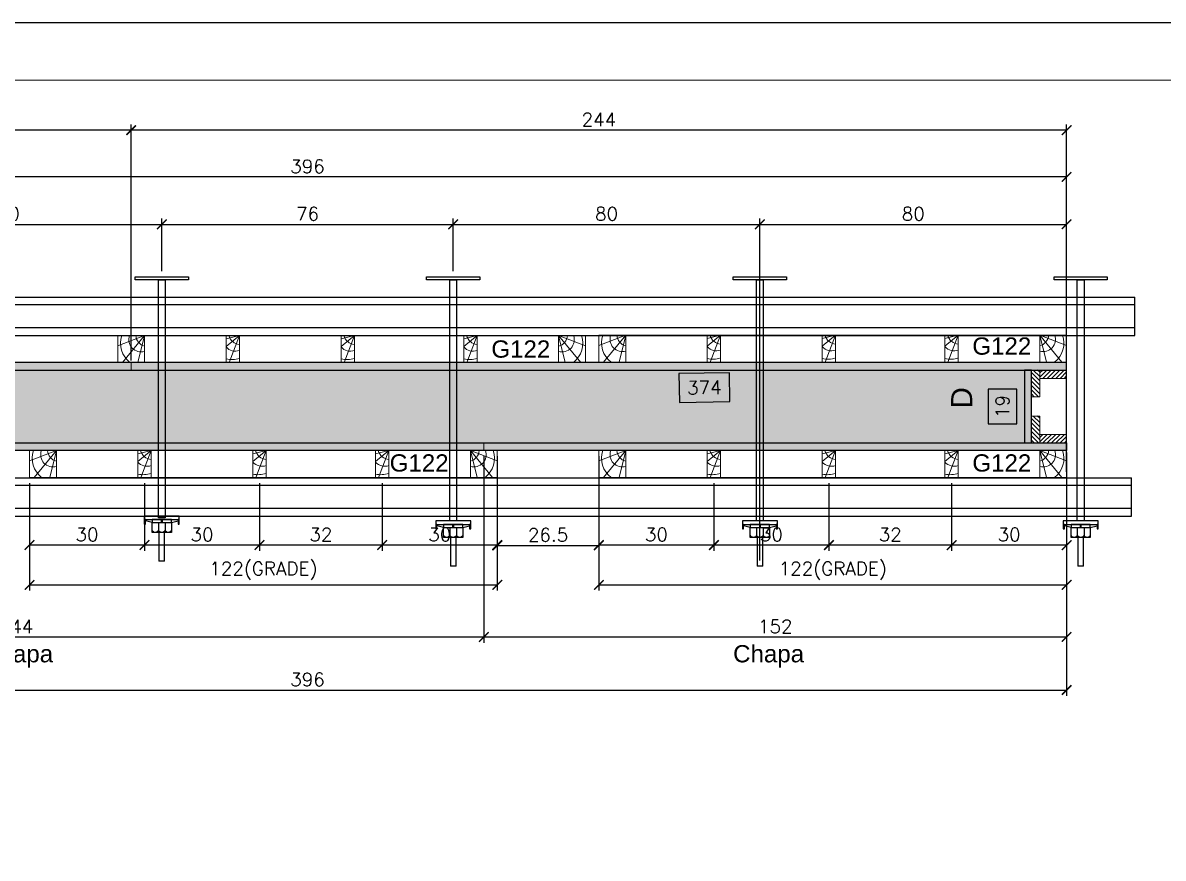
# Model space of a CAD drawing. Extents: x -23436 to 4767, y -3862 to 10024.
# Drawn here: x -20299 to -19704, y 4696 to 5132 of the extents above; entities that cross this region are included whole.
import ezdxf
from ezdxf.enums import TextEntityAlignment as Align

# ---------------------------------------------------------------- set-up
doc = ezdxf.new("R2010")
doc.units = 0
doc.header["$PDMODE"] = 2
doc.header["$PDSIZE"] = 10
doc.linetypes.add('CABLIN', pattern=[0.35, 0.25, -0.1])
doc.linetypes.add('HIDDEN', pattern=[9.525, 6.35, -3.175])
doc.layers.get('0').update_dxf_attribs({"lineweight": 13})
doc.layers.get('Defpoints').update_dxf_attribs({"lineweight": 13})
for name, color, linetype in [('Barra de Ancoragem', 20, 'Continuous'), ('CHAPA', 1, 'Continuous'), ('Concreto', 250, 'HIDDEN'), ('Cota', 4, 'Continuous'), ('Cota Seção (2x)', 4, 'Continuous'), ('Hachura', 252, 'CABLIN'), ('MB Logo', 254, 'Continuous'), ('Perfil Metálico', 224, 'Continuous'), ('TEXTO_GERAL', 7, 'Continuous')]:
    doc.layers.add(name, color=color, linetype=linetype)
for name, color, linetype, lineweight in [('cotas', 4, 'Continuous', 13), ('FOLHA MB', 7, 'Continuous', 13), ('Madeira', 100, 'Continuous', 13), ('sarrafo', 93, 'Continuous', 13)]:
    doc.layers.add(name, color=color, linetype=linetype, lineweight=lineweight)
doc.layers.add('Laje_Perimetro', color=7, linetype='Continuous', plot=False)
doc.styles.add('ARIAL', font='arial.ttf', dxfattribs={"oblique": 15, "height": 25})
doc.styles.add('ROMANS', font='romans.shx')
doc.styles.add('SANSSERIF', font='sas_____.pfb')
doc.dimstyles.new('COTA SECAO', dxfattribs={"dimtxt": 7, "dimasz": 5, "dimexe": 3, "dimexo": 3, "dimgap": 2, "dimtad": 3, "dimdec": 1, "dimlfac": 0.5, "dimzin": 12, "dimdsep": 46, "dimtxsty": 'ROMANS', "dimblk": 'ARCHTICK', "dimcen": 0, "dimclrd": 4, "dimclre": 4, "dimclrt": 1, "dimadec": 1, "dimazin": 3, "dimtfac": 1, "dimtdec": 1, "dimtmove": 0, "dimatfit": 3, "dimldrblk": 'OBLIQUE', "dimfxl": 0, "dimtolj": 1, "dimtzin": 12, "dimarcsym": 0})
doc.dimstyles.new('SECÇÃO 2', dxfattribs={"dimtxt": 7, "dimasz": 6, "dimexe": 0.18, "dimexo": 2, "dimgap": -4, "dimtad": 3, "dimdec": 1, "dimlfac": 0.5, "dimzin": 12, "dimdsep": 46, "dimtxsty": 'ROMANS', "dimblk": 'ARCHTICK', "dimcen": 0.09, "dimse1": 1, "dimse2": 1, "dimsd1": 1, "dimsd2": 1, "dimclrd": 180, "dimclre": 5, "dimclrt": 1, "dimadec": 0, "dimazin": 3, "dimtfac": 1, "dimtdec": 1, "dimtofl": 0, "dimtmove": 0, "dimatfit": 3, "dimldrblk": 'ARCHTICK', "dimfxl": 0, "dimtolj": 1, "dimtzin": 0, "dimarcsym": 0})

# ---------------------------------------------------------------- blocks, each defined once
blk = doc.blocks.new('A$C169d8357')
at = {"layer": 'FOLHA MB', "color": 1}
for points in [[(0, 1199.94), (0, 149.94), (1485.02, 149.94), (1485.02, 1199.94)], [(70, 1169.94), (70, 179.94), (1455.02, 179.94), (1455.02, 1169.94)]]:
    blk.add_lwpolyline(points, close=True, dxfattribs=at)
blk = doc.blocks.new('*D5281')
at = {"layer": 'Cota Seção (2x)', "color": 180, "lineweight": -2, "transparency": 16777216}
for p, q in [((-19930.59, 4949.73), (-19956.92, 4949.27)), ((-19930.33, 4934.73), (-19930.59, 4949.73)), ((-19956.92, 4949.27), (-19956.66, 4934.27)), ((-19956.66, 4934.27), (-19930.33, 4934.73))]:
    blk.add_line(p, q, dxfattribs=at)
at = {"layer": 'Defpoints', "color": 0, "transparency": 16777216}
for p in [(-20524.69, 4951.13), (-19776.67, 4951.13), (-20524.15, 4920.35)]:
    blk.add_point(p, dxfattribs=at)
at = {"layer": 'Cota Seção (2x)', "color": 1, "transparency": 16777216, "insert": (-19943.63, 4942), "char_height": 7, "attachment_point": 5, "rotation": 1.00154, "style": 'ROMANS'}
blk.add_mtext('\\A1;374', dxfattribs=at)
blk = doc.blocks.new('_ArchTick')
at = {"color": 0, "linetype": 'ByBlock', "const_width": 0.15}
blk.add_lwpolyline([(-0.5, -0.5), (0.5, 0.5)], dxfattribs=at)
blk = doc.blocks.new('*D5282')
at = {"layer": 'Cota', "color": 4, "lineweight": -2, "transparency": 16777216}
for p, q in [((-20546.69, 4958.13), (-20546.69, 5054.86)), ((-19754.67, 5051.86), (-20546.69, 5051.86)), ((-19754.67, 4958.13), (-19754.67, 5054.86))]:
    blk.add_line(p, q, dxfattribs=at)
at = {"layer": 'Defpoints', "color": 0, "transparency": 16777216}
for p in [(-20546.69, 5051.86), (-20546.69, 4955.13), (-19754.67, 4955.13)]:
    blk.add_point(p, dxfattribs=at)
at = {"layer": 'Cota', "color": 4, "lineweight": -2, "transparency": 16777216, "xscale": 5, "yscale": 5, "zscale": 5, "rotation": 180}
blk.add_blockref('_ArchTick', (-20546.69, 5051.86), dxfattribs=at)
at = {"layer": 'Cota', "color": 4, "lineweight": -2, "transparency": 16777216, "xscale": 5, "yscale": 5, "zscale": 5}
blk.add_blockref('_ArchTick', (-19754.67, 5051.86), dxfattribs=at)
at = {"layer": 'Cota', "color": 1, "transparency": 16777216, "insert": (-20150.68, 5057.36), "char_height": 7, "attachment_point": 5, "style": 'ROMANS'}
blk.add_mtext('\\A1;396', dxfattribs=at)
blk = doc.blocks.new('_OBLIQUE')
at = {"color": 0, "linetype": 'ByBlock', "lineweight": -2}
for p, q in [((0, 0), (-1, 0)), ((-0.5, -0.5), (0.5, 0.5))]:
    blk.add_line(p, q, dxfattribs=at)
blk = doc.blocks.new('ERTYERTYUYTURTYUTRYU')
at = {"layer": 'Barra de Ancoragem'}
for p, q in [((8963.33, 10873.8), (8963.33, 10855.54)), ((8964.88, 10869.68), (8964.1, 10873.21)), ((8985.14, 10863.2), (8985.14, 10866.14)), ((8964.88, 10859.66), (8964.1, 10856.13))]:
    blk.add_line(p, q, dxfattribs=at)
at = {"layer": 'Barra de Ancoragem', "flags": 128}
for points in [[(8961.54, 10855.54), (8961.54, 10873.8), (8963.33, 10873.8), (8963.33, 10855.54)], [(8963.33, 10873.8), (8965.7, 10873.8), (8965.7, 10873.21), (8963.33, 10873.21)], [(8963.33, 10869.68), (8964.88, 10869.68), (8964.88, 10859.66), (8963.33, 10859.66)], [(8963.33, 10856.13), (8965.7, 10856.13), (8965.7, 10855.54), (8963.33, 10855.54)]]:
    blk.add_lwpolyline(points, close=True, dxfattribs=at)
for points in [[(8964.88, 10859.66), (8970.14, 10859.66), (8970.14, 10869.68), (8964.88, 10869.68)], [(8964.88, 10864.37), (8963.33, 10864.37), (8963.33, 10864.96), (8964.88, 10864.96), (8964.88, 10864.37), (8964.88, 10864.96)], [(8985.14, 10863.2), (8970.14, 10863.2), (8970.14, 10866.14), (8985.14, 10866.14)]]:
    blk.add_lwpolyline(points, dxfattribs=at)
for points in [[(8964.88, 10866.44), (8968.96, 10866.44, 0.729796), (8968.96, 10869.68, 0.729796)], [(8964.88, 10862.9), (8968.96, 10862.9, 0.666667), (8968.96, 10866.44, 0.666667)]]:
    blk.add_lwpolyline(points, format="xyb", dxfattribs=at)
at = {"layer": 'Barra de Ancoragem'}
blk.add_arc((8968.44, 10861.28), 1.7, 287.75636, 72.24364, dxfattribs=at)
blk = doc.blocks.new('PONTALETE')
at = {"layer": 'Madeira'}
for q in [(2.71, 7), (7, 5.76), (7, 1.74)]:
    blk.add_line((0, 0), q, dxfattribs=at)
blk.add_lwpolyline([(0, 0), (7, 0), (7, 7), (0, 7)], close=True, dxfattribs=at)
for centre, radius, start, end in [((2.04, 0.06), 6.23, 37.2818, 109.0913), ((1.09, 0.9), 3.19, 343.603, 109.9847), ((-0.21, -0.78), 3.09, 14.6322, 86.0383)]:
    blk.add_arc(centre, radius, start, end, dxfattribs=at)
blk = doc.blocks.new('MEIO PONTALETE')
at = {"layer": 'Madeira'}
for q in [(2.71, 7), (3.5, 2.88), (3.5, 0.87)]:
    blk.add_line((0, 0), q, dxfattribs=at)
blk.add_lwpolyline([(0, 0), (3.5, 0), (3.5, 7), (0, 7)], close=True, dxfattribs=at)
for centre, radius, start, end in [((2.04, 0.06), 6.23, 76.4499, 109.0913), ((1.09, 0.9), 3.19, 40.9063, 109.9847), ((-0.21, -0.78), 3.09, 14.6322, 86.0383)]:
    blk.add_arc(centre, radius, start, end, dxfattribs=at)
blk = doc.blocks.new('*D5288')
at = {"layer": 'cotas', "color": 4, "lineweight": -2, "transparency": 16777216}
for p, q in [((-20235.69, 4892.13), (-20235.69, 4856.83)), ((-20175.69, 4892.13), (-20175.69, 4856.83)), ((-20175.69, 4859.83), (-20235.69, 4859.83))]:
    blk.add_line(p, q, dxfattribs=at)
at = {"layer": 'Defpoints', "color": 0, "transparency": 16777216}
for p in [(-20235.69, 4895.13), (-20175.69, 4895.13), (-20235.69, 4859.83)]:
    blk.add_point(p, dxfattribs=at)
at = {"layer": 'cotas', "color": 4, "lineweight": -2, "transparency": 16777216, "xscale": 5, "yscale": 5, "zscale": 5, "rotation": 180}
blk.add_blockref('_ArchTick', (-20235.69, 4859.83), dxfattribs=at)
at = {"layer": 'cotas', "color": 4, "lineweight": -2, "transparency": 16777216, "xscale": 5, "yscale": 5, "zscale": 5}
blk.add_blockref('_ArchTick', (-20175.69, 4859.83), dxfattribs=at)
at = {"layer": 'cotas', "color": 1, "transparency": 16777216, "insert": (-20205.69, 4865.33), "char_height": 7, "attachment_point": 5, "style": 'ROMANS'}
blk.add_mtext('\\A1;30', dxfattribs=at)
blk = doc.blocks.new('*D5289')
at = {"layer": 'cotas', "color": 4, "lineweight": -2, "transparency": 16777216}
for p, q in [((-20295.69, 4892.13), (-20295.69, 4856.83)), ((-20235.69, 4892.13), (-20235.69, 4856.83)), ((-20235.69, 4859.83), (-20295.69, 4859.83))]:
    blk.add_line(p, q, dxfattribs=at)
at = {"layer": 'Defpoints', "color": 0, "transparency": 16777216}
for p in [(-20295.69, 4895.13), (-20235.69, 4895.13), (-20295.69, 4859.83)]:
    blk.add_point(p, dxfattribs=at)
at = {"layer": 'cotas', "color": 4, "lineweight": -2, "transparency": 16777216, "xscale": 5, "yscale": 5, "zscale": 5, "rotation": 180}
blk.add_blockref('_ArchTick', (-20295.69, 4859.83), dxfattribs=at)
at = {"layer": 'cotas', "color": 4, "lineweight": -2, "transparency": 16777216, "xscale": 5, "yscale": 5, "zscale": 5}
blk.add_blockref('_ArchTick', (-20235.69, 4859.83), dxfattribs=at)
at = {"layer": 'cotas', "color": 1, "transparency": 16777216, "insert": (-20265.69, 4865.33), "char_height": 7, "attachment_point": 5, "style": 'ROMANS'}
blk.add_mtext('\\A1;30', dxfattribs=at)
blk = doc.blocks.new('*D5290')
at = {"layer": 'cotas', "color": 4, "lineweight": -2, "transparency": 16777216}
for p, q in [((-20111.69, 4892.13), (-20111.69, 4856.83)), ((-20051.69, 4892.13), (-20051.69, 4856.83)), ((-20051.69, 4859.83), (-20111.69, 4859.83))]:
    blk.add_line(p, q, dxfattribs=at)
at = {"layer": 'Defpoints', "color": 0, "transparency": 16777216}
for p in [(-20111.69, 4895.13), (-20051.69, 4895.13), (-20111.69, 4859.83)]:
    blk.add_point(p, dxfattribs=at)
at = {"layer": 'cotas', "color": 4, "lineweight": -2, "transparency": 16777216, "xscale": 5, "yscale": 5, "zscale": 5, "rotation": 180}
blk.add_blockref('_ArchTick', (-20111.69, 4859.83), dxfattribs=at)
at = {"layer": 'cotas', "color": 4, "lineweight": -2, "transparency": 16777216, "xscale": 5, "yscale": 5, "zscale": 5}
blk.add_blockref('_ArchTick', (-20051.69, 4859.83), dxfattribs=at)
at = {"layer": 'cotas', "color": 1, "transparency": 16777216, "insert": (-20081.69, 4865.33), "char_height": 7, "attachment_point": 5, "style": 'ROMANS'}
blk.add_mtext('\\A1;30', dxfattribs=at)
blk = doc.blocks.new('*D5291')
at = {"layer": 'cotas', "color": 4, "lineweight": -2, "transparency": 16777216}
for p, q in [((-20175.69, 4892.13), (-20175.69, 4856.83)), ((-20111.69, 4892.13), (-20111.69, 4856.83)), ((-20111.69, 4859.83), (-20175.69, 4859.83))]:
    blk.add_line(p, q, dxfattribs=at)
at = {"layer": 'Defpoints', "color": 0, "transparency": 16777216}
for p in [(-20175.69, 4895.13), (-20111.69, 4895.13), (-20175.69, 4859.83)]:
    blk.add_point(p, dxfattribs=at)
at = {"layer": 'cotas', "color": 4, "lineweight": -2, "transparency": 16777216, "xscale": 5, "yscale": 5, "zscale": 5, "rotation": 180}
blk.add_blockref('_ArchTick', (-20175.69, 4859.83), dxfattribs=at)
at = {"layer": 'cotas', "color": 4, "lineweight": -2, "transparency": 16777216, "xscale": 5, "yscale": 5, "zscale": 5}
blk.add_blockref('_ArchTick', (-20111.69, 4859.83), dxfattribs=at)
at = {"layer": 'cotas', "color": 1, "transparency": 16777216, "insert": (-20143.69, 4865.33), "char_height": 7, "attachment_point": 5, "style": 'ROMANS'}
blk.add_mtext('\\A1;32', dxfattribs=at)
blk = doc.blocks.new('*D5292')
at = {"layer": 'cotas', "color": 4, "lineweight": -2, "transparency": 16777216}
for p, q in [((-20295.69, 4892.13), (-20295.69, 4836.09)), ((-20051.69, 4892.13), (-20051.69, 4836.09)), ((-20295.69, 4839.09), (-20051.69, 4839.09))]:
    blk.add_line(p, q, dxfattribs=at)
at = {"layer": 'Defpoints', "color": 0, "transparency": 16777216}
for p in [(-20295.69, 4895.13), (-20051.69, 4895.13), (-20051.69, 4839.09)]:
    blk.add_point(p, dxfattribs=at)
at = {"layer": 'cotas', "color": 4, "lineweight": -2, "transparency": 16777216, "xscale": 5, "yscale": 5, "zscale": 5, "rotation": 180}
blk.add_blockref('_ArchTick', (-20295.69, 4839.09), dxfattribs=at)
at = {"layer": 'cotas', "color": 4, "lineweight": -2, "transparency": 16777216, "xscale": 5, "yscale": 5, "zscale": 5}
blk.add_blockref('_ArchTick', (-20051.69, 4839.09), dxfattribs=at)
at = {"layer": 'cotas', "color": 1, "transparency": 16777216, "insert": (-20173.69, 4846.42), "char_height": 7, "attachment_point": 5, "style": 'ROMANS'}
blk.add_mtext('\\A1;122(GRADE)', dxfattribs=at)
blk = doc.blocks.new('*D5293')
at = {"layer": 'cotas', "color": 4, "lineweight": -2, "transparency": 16777216}
for p, q in [((-19938.67, 4892.13), (-19938.67, 4856.83)), ((-19878.67, 4892.13), (-19878.67, 4856.83)), ((-19878.67, 4859.83), (-19938.67, 4859.83))]:
    blk.add_line(p, q, dxfattribs=at)
at = {"layer": 'Defpoints', "color": 0, "transparency": 16777216}
for p in [(-19938.67, 4895.13), (-19878.67, 4895.13), (-19938.67, 4859.83)]:
    blk.add_point(p, dxfattribs=at)
at = {"layer": 'cotas', "color": 4, "lineweight": -2, "transparency": 16777216, "xscale": 5, "yscale": 5, "zscale": 5, "rotation": 180}
blk.add_blockref('_ArchTick', (-19938.67, 4859.83), dxfattribs=at)
at = {"layer": 'cotas', "color": 4, "lineweight": -2, "transparency": 16777216, "xscale": 5, "yscale": 5, "zscale": 5}
blk.add_blockref('_ArchTick', (-19878.67, 4859.83), dxfattribs=at)
at = {"layer": 'cotas', "color": 1, "transparency": 16777216, "insert": (-19908.67, 4865.33), "char_height": 7, "attachment_point": 5, "style": 'ROMANS'}
blk.add_mtext('\\A1;30', dxfattribs=at)
blk = doc.blocks.new('*D5294')
at = {"layer": 'cotas', "color": 4, "lineweight": -2, "transparency": 16777216}
for p, q in [((-19998.67, 4892.13), (-19998.67, 4856.83)), ((-19938.67, 4892.13), (-19938.67, 4856.83)), ((-19938.67, 4859.83), (-19998.67, 4859.83))]:
    blk.add_line(p, q, dxfattribs=at)
at = {"layer": 'Defpoints', "color": 0, "transparency": 16777216}
for p in [(-19998.67, 4895.13), (-19938.67, 4895.13), (-19998.67, 4859.83)]:
    blk.add_point(p, dxfattribs=at)
at = {"layer": 'cotas', "color": 4, "lineweight": -2, "transparency": 16777216, "xscale": 5, "yscale": 5, "zscale": 5, "rotation": 180}
blk.add_blockref('_ArchTick', (-19998.67, 4859.83), dxfattribs=at)
at = {"layer": 'cotas', "color": 4, "lineweight": -2, "transparency": 16777216, "xscale": 5, "yscale": 5, "zscale": 5}
blk.add_blockref('_ArchTick', (-19938.67, 4859.83), dxfattribs=at)
at = {"layer": 'cotas', "color": 1, "transparency": 16777216, "insert": (-19968.67, 4865.33), "char_height": 7, "attachment_point": 5, "style": 'ROMANS'}
blk.add_mtext('\\A1;30', dxfattribs=at)
blk = doc.blocks.new('*D5295')
at = {"layer": 'cotas', "color": 4, "lineweight": -2, "transparency": 16777216}
for p, q in [((-19814.67, 4892.13), (-19814.67, 4856.83)), ((-19754.67, 4892.13), (-19754.67, 4856.83)), ((-19754.67, 4859.83), (-19814.67, 4859.83))]:
    blk.add_line(p, q, dxfattribs=at)
at = {"layer": 'Defpoints', "color": 0, "transparency": 16777216}
for p in [(-19814.67, 4895.13), (-19754.67, 4895.13), (-19814.67, 4859.83)]:
    blk.add_point(p, dxfattribs=at)
at = {"layer": 'cotas', "color": 4, "lineweight": -2, "transparency": 16777216, "xscale": 5, "yscale": 5, "zscale": 5, "rotation": 180}
blk.add_blockref('_ArchTick', (-19814.67, 4859.83), dxfattribs=at)
at = {"layer": 'cotas', "color": 4, "lineweight": -2, "transparency": 16777216, "xscale": 5, "yscale": 5, "zscale": 5}
blk.add_blockref('_ArchTick', (-19754.67, 4859.83), dxfattribs=at)
at = {"layer": 'cotas', "color": 1, "transparency": 16777216, "insert": (-19784.67, 4865.33), "char_height": 7, "attachment_point": 5, "style": 'ROMANS'}
blk.add_mtext('\\A1;30', dxfattribs=at)
blk = doc.blocks.new('*D5296')
at = {"layer": 'cotas', "color": 4, "lineweight": -2, "transparency": 16777216}
for p, q in [((-19878.67, 4892.13), (-19878.67, 4856.83)), ((-19814.67, 4892.13), (-19814.67, 4856.83)), ((-19814.67, 4859.83), (-19878.67, 4859.83))]:
    blk.add_line(p, q, dxfattribs=at)
at = {"layer": 'Defpoints', "color": 0, "transparency": 16777216}
for p in [(-19878.67, 4895.13), (-19814.67, 4895.13), (-19878.67, 4859.83)]:
    blk.add_point(p, dxfattribs=at)
at = {"layer": 'cotas', "color": 4, "lineweight": -2, "transparency": 16777216, "xscale": 5, "yscale": 5, "zscale": 5, "rotation": 180}
blk.add_blockref('_ArchTick', (-19878.67, 4859.83), dxfattribs=at)
at = {"layer": 'cotas', "color": 4, "lineweight": -2, "transparency": 16777216, "xscale": 5, "yscale": 5, "zscale": 5}
blk.add_blockref('_ArchTick', (-19814.67, 4859.83), dxfattribs=at)
at = {"layer": 'cotas', "color": 1, "transparency": 16777216, "insert": (-19846.67, 4865.33), "char_height": 7, "attachment_point": 5, "style": 'ROMANS'}
blk.add_mtext('\\A1;32', dxfattribs=at)
blk = doc.blocks.new('*D5297')
at = {"layer": 'cotas', "color": 4, "lineweight": -2, "transparency": 16777216}
for p, q in [((-19998.67, 4892.13), (-19998.67, 4836.09)), ((-19754.67, 4892.13), (-19754.67, 4836.09)), ((-19998.67, 4839.09), (-19754.67, 4839.09))]:
    blk.add_line(p, q, dxfattribs=at)
at = {"layer": 'Defpoints', "color": 0, "transparency": 16777216}
for p in [(-19998.67, 4895.13), (-19754.67, 4895.13), (-19754.67, 4839.09)]:
    blk.add_point(p, dxfattribs=at)
at = {"layer": 'cotas', "color": 4, "lineweight": -2, "transparency": 16777216, "xscale": 5, "yscale": 5, "zscale": 5, "rotation": 180}
blk.add_blockref('_ArchTick', (-19998.67, 4839.09), dxfattribs=at)
at = {"layer": 'cotas', "color": 4, "lineweight": -2, "transparency": 16777216, "xscale": 5, "yscale": 5, "zscale": 5}
blk.add_blockref('_ArchTick', (-19754.67, 4839.09), dxfattribs=at)
at = {"layer": 'cotas', "color": 1, "transparency": 16777216, "insert": (-19876.67, 4846.42), "char_height": 7, "attachment_point": 5, "style": 'ROMANS'}
blk.add_mtext('\\A1;122(GRADE)', dxfattribs=at)
blk = doc.blocks.new('*D5298')
at = {"layer": 'cotas', "color": 4, "lineweight": -2, "transparency": 16777216}
for p, q in [((-20546.69, 4906.13), (-20546.69, 4808.88)), ((-20058.69, 4906.13), (-20058.69, 4808.88)), ((-20546.69, 4811.88), (-20058.69, 4811.88))]:
    blk.add_line(p, q, dxfattribs=at)
at = {"layer": 'Defpoints', "color": 0, "transparency": 16777216}
for p in [(-20546.69, 4909.13), (-20058.69, 4909.13), (-20058.69, 4811.88)]:
    blk.add_point(p, dxfattribs=at)
at = {"layer": 'cotas', "color": 4, "lineweight": -2, "transparency": 16777216, "xscale": 5, "yscale": 5, "zscale": 5, "rotation": 180}
blk.add_blockref('_ArchTick', (-20546.69, 4811.88), dxfattribs=at)
at = {"layer": 'cotas', "color": 4, "lineweight": -2, "transparency": 16777216, "xscale": 5, "yscale": 5, "zscale": 5}
blk.add_blockref('_ArchTick', (-20058.69, 4811.88), dxfattribs=at)
at = {"layer": 'cotas', "color": 1, "transparency": 16777216, "insert": (-20302.69, 4817.38), "char_height": 7, "attachment_point": 5, "style": 'ROMANS'}
blk.add_mtext('\\A1;244', dxfattribs=at)
blk = doc.blocks.new('*D5299')
at = {"layer": 'cotas', "color": 4, "lineweight": -2, "transparency": 16777216}
for p, q in [((-19754.67, 4908.13), (-19754.67, 4808.88)), ((-20058.69, 4906.13), (-20058.69, 4808.88)), ((-20058.69, 4811.88), (-19754.67, 4811.88))]:
    blk.add_line(p, q, dxfattribs=at)
at = {"layer": 'Defpoints', "color": 0, "transparency": 16777216}
for p in [(-20058.69, 4909.13), (-19754.67, 4911.13), (-19754.67, 4811.88)]:
    blk.add_point(p, dxfattribs=at)
at = {"layer": 'cotas', "color": 4, "lineweight": -2, "transparency": 16777216, "xscale": 5, "yscale": 5, "zscale": 5, "rotation": 180}
blk.add_blockref('_ArchTick', (-20058.69, 4811.88), dxfattribs=at)
at = {"layer": 'cotas', "color": 4, "lineweight": -2, "transparency": 16777216, "xscale": 5, "yscale": 5, "zscale": 5}
blk.add_blockref('_ArchTick', (-19754.67, 4811.88), dxfattribs=at)
at = {"layer": 'cotas', "color": 1, "transparency": 16777216, "insert": (-19906.68, 4817.38), "char_height": 7, "attachment_point": 5, "style": 'ROMANS'}
blk.add_mtext('\\A1;152', dxfattribs=at)
blk = doc.blocks.new('*D5300')
at = {"layer": 'cotas', "color": 4, "lineweight": -2, "transparency": 16777216}
for p, q in [((-20051.69, 4906.13), (-20051.69, 4856.65)), ((-19998.67, 4906.13), (-19998.67, 4856.65)), ((-20051.69, 4859.65), (-19998.67, 4859.65))]:
    blk.add_line(p, q, dxfattribs=at)
at = {"layer": 'Defpoints', "color": 0, "transparency": 16777216}
for p in [(-20051.69, 4909.13), (-19998.67, 4909.13), (-19998.67, 4859.65)]:
    blk.add_point(p, dxfattribs=at)
at = {"layer": 'cotas', "color": 4, "lineweight": -2, "transparency": 16777216, "xscale": 5, "yscale": 5, "zscale": 5, "rotation": 180}
blk.add_blockref('_ArchTick', (-20051.69, 4859.65), dxfattribs=at)
at = {"layer": 'cotas', "color": 4, "lineweight": -2, "transparency": 16777216, "xscale": 5, "yscale": 5, "zscale": 5}
blk.add_blockref('_ArchTick', (-19998.67, 4859.65), dxfattribs=at)
at = {"layer": 'cotas', "color": 1, "transparency": 16777216, "insert": (-20025.18, 4865.15), "char_height": 7, "attachment_point": 5, "style": 'ROMANS'}
blk.add_mtext('\\A1;26.5', dxfattribs=at)
blk = doc.blocks.new('*D5306')
at = {"layer": 'Cota', "color": 4, "lineweight": -2, "transparency": 16777216}
for p, q in [((-19914.67, 4851.82), (-19914.67, 5030.13)), ((-19914.67, 5027.13), (-19754.67, 5027.13)), ((-19754.67, 4897.95), (-19754.67, 5030.13))]:
    blk.add_line(p, q, dxfattribs=at)
at = {"layer": 'Defpoints', "color": 0, "transparency": 16777216}
for p in [(-19754.67, 5027.13), (-19754.67, 4894.95), (-19914.67, 4848.82)]:
    blk.add_point(p, dxfattribs=at)
at = {"layer": 'Cota', "color": 4, "lineweight": -2, "transparency": 16777216, "xscale": 5, "yscale": 5, "zscale": 5, "rotation": 180}
blk.add_blockref('_ArchTick', (-19914.67, 5027.13), dxfattribs=at)
at = {"layer": 'Cota', "color": 4, "lineweight": -2, "transparency": 16777216, "xscale": 5, "yscale": 5, "zscale": 5}
blk.add_blockref('_ArchTick', (-19754.67, 5027.13), dxfattribs=at)
at = {"layer": 'Cota', "color": 1, "transparency": 16777216, "insert": (-19834.67, 5032.63), "char_height": 7, "attachment_point": 5, "style": 'ROMANS'}
blk.add_mtext('\\A1;80', dxfattribs=at)
blk = doc.blocks.new('*D5307')
at = {"layer": 'Cota', "color": 4, "lineweight": -2, "transparency": 16777216}
for p, q in [((-20074.67, 5002.73), (-20074.67, 5030.13)), ((-20074.67, 5027.13), (-19914.67, 5027.13)), ((-19914.67, 5002.73), (-19914.67, 5030.13))]:
    blk.add_line(p, q, dxfattribs=at)
at = {"layer": 'Defpoints', "color": 0, "transparency": 16777216}
for p in [(-19914.67, 5027.13), (-20074.67, 4999.73), (-19914.67, 4999.73)]:
    blk.add_point(p, dxfattribs=at)
at = {"layer": 'Cota', "color": 4, "lineweight": -2, "transparency": 16777216, "xscale": 5, "yscale": 5, "zscale": 5, "rotation": 180}
blk.add_blockref('_ArchTick', (-20074.67, 5027.13), dxfattribs=at)
at = {"layer": 'Cota', "color": 4, "lineweight": -2, "transparency": 16777216, "xscale": 5, "yscale": 5, "zscale": 5}
blk.add_blockref('_ArchTick', (-19914.67, 5027.13), dxfattribs=at)
at = {"layer": 'Cota', "color": 1, "transparency": 16777216, "insert": (-19994.67, 5032.63), "char_height": 7, "attachment_point": 5, "style": 'ROMANS'}
blk.add_mtext('\\A1;80', dxfattribs=at)
blk = doc.blocks.new('*D5309')
at = {"layer": 'Cota', "color": 4, "lineweight": -2, "transparency": 16777216}
for p, q in [((-20386.69, 5002.71), (-20386.69, 5030.13)), ((-20386.69, 5027.13), (-20226.69, 5027.13)), ((-20226.69, 5002.71), (-20226.69, 5030.13))]:
    blk.add_line(p, q, dxfattribs=at)
at = {"layer": 'Defpoints', "color": 0, "transparency": 16777216}
for p in [(-20226.69, 5027.13), (-20386.69, 4999.71), (-20226.69, 4999.71)]:
    blk.add_point(p, dxfattribs=at)
at = {"layer": 'Cota', "color": 4, "lineweight": -2, "transparency": 16777216, "xscale": 5, "yscale": 5, "zscale": 5, "rotation": 180}
blk.add_blockref('_ArchTick', (-20386.69, 5027.13), dxfattribs=at)
at = {"layer": 'Cota', "color": 4, "lineweight": -2, "transparency": 16777216, "xscale": 5, "yscale": 5, "zscale": 5}
blk.add_blockref('_ArchTick', (-20226.69, 5027.13), dxfattribs=at)
at = {"layer": 'Cota', "color": 1, "transparency": 16777216, "insert": (-20306.69, 5032.63), "char_height": 7, "attachment_point": 5, "style": 'ROMANS'}
blk.add_mtext('\\A1;80', dxfattribs=at)
blk = doc.blocks.new('*D5310')
at = {"layer": 'Cota', "color": 4, "lineweight": -2, "transparency": 16777216}
for p, q in [((-20226.69, 5002.71), (-20226.69, 5030.13)), ((-20226.69, 5027.13), (-20074.67, 5027.13)), ((-20074.67, 5002.73), (-20074.67, 5030.13))]:
    blk.add_line(p, q, dxfattribs=at)
at = {"layer": 'Defpoints', "color": 0, "transparency": 16777216}
for p in [(-20074.67, 5027.13), (-20226.69, 4999.71), (-20074.67, 4999.73)]:
    blk.add_point(p, dxfattribs=at)
at = {"layer": 'Cota', "color": 4, "lineweight": -2, "transparency": 16777216, "xscale": 5, "yscale": 5, "zscale": 5, "rotation": 180}
blk.add_blockref('_ArchTick', (-20226.69, 5027.13), dxfattribs=at)
at = {"layer": 'Cota', "color": 4, "lineweight": -2, "transparency": 16777216, "xscale": 5, "yscale": 5, "zscale": 5}
blk.add_blockref('_ArchTick', (-20074.67, 5027.13), dxfattribs=at)
at = {"layer": 'Cota', "color": 1, "transparency": 16777216, "insert": (-20150.68, 5032.63), "char_height": 7, "attachment_point": 5, "style": 'ROMANS'}
blk.add_mtext('\\A1;76', dxfattribs=at)
blk = doc.blocks.new('*D5311')
at = {"layer": 'Cota', "color": 4, "lineweight": -2, "transparency": 16777216}
for p, q in [((-20242.67, 4956.13), (-20242.67, 5079.26)), ((-19754.67, 5076.26), (-20242.67, 5076.26)), ((-19754.67, 4972.32), (-19754.67, 5079.26))]:
    blk.add_line(p, q, dxfattribs=at)
at = {"layer": 'Defpoints', "color": 0, "transparency": 16777216}
for p in [(-20242.67, 5076.26), (-19754.67, 4969.32), (-20242.67, 4953.13)]:
    blk.add_point(p, dxfattribs=at)
at = {"layer": 'Cota', "color": 4, "lineweight": -2, "transparency": 16777216, "xscale": 5, "yscale": 5, "zscale": 5, "rotation": 180}
blk.add_blockref('_ArchTick', (-20242.67, 5076.26), dxfattribs=at)
at = {"layer": 'Cota', "color": 4, "lineweight": -2, "transparency": 16777216, "xscale": 5, "yscale": 5, "zscale": 5}
blk.add_blockref('_ArchTick', (-19754.67, 5076.26), dxfattribs=at)
at = {"layer": 'Cota', "color": 1, "transparency": 16777216, "insert": (-19998.67, 5081.76), "char_height": 7, "attachment_point": 5, "style": 'ROMANS'}
blk.add_mtext('\\A1;244', dxfattribs=at)
blk = doc.blocks.new('*D5312')
at = {"layer": 'Cota', "color": 4, "lineweight": -2, "transparency": 16777216}
for p, q in [((-20546.69, 4957.65), (-20546.69, 5079.26)), ((-20242.67, 5076.26), (-20546.69, 5076.26)), ((-20242.67, 4957.65), (-20242.67, 5079.26))]:
    blk.add_line(p, q, dxfattribs=at)
at = {"layer": 'Defpoints', "color": 0, "transparency": 16777216}
for p in [(-20546.69, 5076.26), (-20546.69, 4954.65), (-20242.67, 4954.65)]:
    blk.add_point(p, dxfattribs=at)
at = {"layer": 'Cota', "color": 4, "lineweight": -2, "transparency": 16777216, "xscale": 5, "yscale": 5, "zscale": 5, "rotation": 180}
blk.add_blockref('_ArchTick', (-20546.69, 5076.26), dxfattribs=at)
at = {"layer": 'Cota', "color": 4, "lineweight": -2, "transparency": 16777216, "xscale": 5, "yscale": 5, "zscale": 5}
blk.add_blockref('_ArchTick', (-20242.67, 5076.26), dxfattribs=at)
at = {"layer": 'Cota', "color": 1, "transparency": 16777216, "insert": (-20394.68, 5081.76), "char_height": 7, "attachment_point": 5, "style": 'ROMANS'}
blk.add_mtext('\\A1;152', dxfattribs=at)
blk = doc.blocks.new('*D5313')
at = {"layer": 'Cota Seção (2x)', "color": 180, "lineweight": -2, "transparency": 16777216}
for p, q in [((-19780.67, 4941.13), (-19795.67, 4941.13)), ((-19795.67, 4941.13), (-19795.67, 4923.13)), ((-19780.67, 4923.13), (-19780.67, 4941.13)), ((-19795.67, 4923.13), (-19780.67, 4923.13))]:
    blk.add_line(p, q, dxfattribs=at)
at = {"layer": 'Defpoints', "color": 0, "transparency": 16777216}
for p in [(-19776.67, 4951.13), (-19776.67, 4913.13), (-19776.67, 4913.13)]:
    blk.add_point(p, dxfattribs=at)
at = {"layer": 'Cota Seção (2x)', "color": 1, "transparency": 16777216, "insert": (-19788.17, 4932.13), "char_height": 7, "attachment_point": 5, "rotation": 90, "style": 'ROMANS'}
blk.add_mtext('\\A1;19', dxfattribs=at)
blk = doc.blocks.new('*D5314')
at = {"layer": 'cotas', "color": 4, "lineweight": -2, "transparency": 16777216}
for p, q in [((-20546.69, 4906.13), (-20546.69, 4781.21)), ((-19754.67, 4906.13), (-19754.67, 4781.21)), ((-20546.69, 4784.21), (-19754.67, 4784.21))]:
    blk.add_line(p, q, dxfattribs=at)
at = {"layer": 'Defpoints', "color": 0, "transparency": 16777216}
for p in [(-20546.69, 4909.13), (-19754.67, 4909.13), (-19754.67, 4784.21)]:
    blk.add_point(p, dxfattribs=at)
at = {"layer": 'cotas', "color": 4, "lineweight": -2, "transparency": 16777216, "xscale": 5, "yscale": 5, "zscale": 5, "rotation": 180}
blk.add_blockref('_ArchTick', (-20546.69, 4784.21), dxfattribs=at)
at = {"layer": 'cotas', "color": 4, "lineweight": -2, "transparency": 16777216, "xscale": 5, "yscale": 5, "zscale": 5}
blk.add_blockref('_ArchTick', (-19754.67, 4784.21), dxfattribs=at)
at = {"layer": 'cotas', "color": 1, "transparency": 16777216, "insert": (-20150.68, 4789.71), "char_height": 7, "attachment_point": 5, "style": 'ROMANS'}
blk.add_mtext('\\A1;396', dxfattribs=at)

msp = doc.modelspace()

# ---------------------------------------------------------------- hatches: boundary and pattern name
at = {"layer": 'Concreto'}
h = msp.add_hatch(dxfattribs=at)
h.set_pattern_fill('AR-CONC', color=256, scale=0.1, angle=180)
h.set_pattern_definition([(230, (-12052.334, 15437.145), (-18.218467, 1.593909), [1.905, -20.955]), (175, (-12052.334, 15437.145), (3.524342, -19.105685), [1.524, -16.764058]), (280.45144, (-12053.852, 15437.278), (-14.694125, -17.511775), [1.619, -17.809024]), (226.1842, (-12052.334, 15432.065), (-27.107904, 4.204233), [2.8575, -31.4325]), (276.63556, (-12054.593, 15432.415), (-23.740413, -24.74261), [2.4285, -26.71356]), (171.18415, (-12052.334, 15432.065), (-23.740413, -24.74261), [2.285997, -25.145973]), (201, (-12054.874, 15433.335), (-15.161439, 10.22652), [1.905, -20.955]), (146, (-12054.874, 15433.335), (-6.180203, -18.418797), [1.524, -16.764]), (251.45145, (-12056.137, 15434.187), (-21.341642, -8.192277), [1.619, -17.808994]), (217.5, (-12052.334, 15437.145), (-0.3088603, -8.455504), [0, -16.5608, 0, -17.018, 0, -16.8275]), (187.5, (-12052.334, 15437.145), (-6.681966, -10.0180575), [0, -9.7028, 0, -16.1798, 0, -6.4135]), (147.5, (-12046.6695, 15437.145), (-13.5590595, 0.5728744), [0, -6.35, 0, -19.812, 0, -26.289]), (137.5, (-12044.13, 15437.145), (-14.812918, -2.542649), [0, -8.255, 0, -13.1572, 0, -18.669])])
h.paths.add_polyline_path([(-19776.921, 4913.132), (-20527.691, 4913.132), (-20527.191, 4951.132), (-19776.421, 4951.132)])
at = {"layer": 'Hachura'}
h = msp.add_hatch(color=256, dxfattribs=at)
h.dxf.hatch_style = 1
h.paths.add_polyline_path([(-19754.671, 4951.132), (-19754.671, 4955.132), (-20546.691, 4955.132), (-20546.691, 4951.132)])
h = msp.add_hatch(color=256, dxfattribs=at)
h.dxf.hatch_style = 1
h.paths.add_polyline_path([(-19776.671, 4913.132), (-19773.071, 4913.132), (-19773.071, 4951.132), (-19776.671, 4951.132)])
h = msp.add_hatch(dxfattribs=at)
h.set_pattern_fill('ANSI31', color=256, scale=0.5, angle=630, style=0)
h.set_pattern_definition([(315, (3156.3367, -4551.82), (1.12253202, 1.12253202), [])])
h.paths.add_polyline_path([(-19773.071, 4937.132), (-19768.671, 4937.132), (-19768.671, 4951.132), (-19773.071, 4951.132)])
h = msp.add_hatch(dxfattribs=at)
h.set_pattern_fill('ANSI31', color=256, scale=0.5, angle=540, style=0)
h.set_pattern_definition([(225, (-29257.6233, -17978.2764), (1.12253202, -1.12253202), [])])
h.paths.add_polyline_path([(-19768.671, 4951.132), (-19768.671, 4946.732), (-19754.671, 4946.732), (-19754.671, 4951.132)])
h = msp.add_hatch(dxfattribs=at)
h.set_pattern_fill('ANSI31', color=256, scale=0.5, angle=630, style=0)
h.set_pattern_definition([(315, (3156.3367, -4575.82), (1.12253202, 1.12253202), [])])
h.paths.add_polyline_path([(-19773.071, 4913.132), (-19768.671, 4913.132), (-19768.671, 4927.132), (-19773.071, 4927.132)])
h = msp.add_hatch(dxfattribs=at)
h.set_pattern_fill('ANSI31', color=256, scale=0.5, angle=540, style=0)
h.set_pattern_definition([(225, (-29257.6233, -17978.2764), (1.12253202, -1.12253202), [])])
h.paths.add_polyline_path([(-19768.671, 4913.132), (-19768.671, 4917.532), (-19754.671, 4917.532), (-19754.671, 4913.132)])
h = msp.add_hatch(color=256, dxfattribs=at)
h.dxf.hatch_style = 1
h.paths.add_polyline_path([(-19754.671, 4913.132), (-19754.671, 4909.132), (-20546.691, 4909.132), (-20546.691, 4913.132)])

# ---------------------------------------------------------------- linework, layer by layer
for points in [[(-20005.671, 4955.132), (-20005.671, 4969.132), (-20249.671, 4969.132), (-20249.671, 4955.132)], [(-19754.671, 4955.317), (-19754.671, 4969.317), (-19998.671, 4969.317), (-19998.671, 4955.317)], [(-20051.691, 4895.132), (-20051.691, 4909.132), (-20295.691, 4909.132), (-20295.691, 4895.132)], [(-19754.671, 4895.132), (-19754.671, 4909.132), (-19998.671, 4909.132), (-19998.671, 4895.132)]]:
    msp.add_lwpolyline(points, close=True)
at = {"layer": 'Barra de Ancoragem', "flags": 128}
for points in [[(-20240.56, 4999.705), (-20212.823, 4999.705), (-20212.823, 4998.105), (-20240.56, 4998.105)], [(-20224.916, 4998.105), (-20224.916, 4874.055), (-20228.467, 4874.055), (-20228.467, 4998.105)], [(-20088.563, 4999.732), (-20060.827, 4999.732), (-20060.827, 4998.132), (-20088.563, 4998.132)], [(-20072.896, 4998.105), (-20072.896, 4872.416), (-20076.447, 4872.416), (-20076.447, 4998.105)], [(-19928.563, 4999.732), (-19900.827, 4999.732), (-19900.827, 4998.132), (-19928.563, 4998.132)], [(-19912.896, 4998.105), (-19912.896, 4872.416), (-19916.447, 4872.416), (-19916.447, 4998.105)], [(-19761.211, 4999.732), (-19733.474, 4999.732), (-19733.474, 4998.132), (-19761.211, 4998.132)], [(-19745.543, 4998.105), (-19745.543, 4872.416), (-19749.095, 4872.416), (-19749.095, 4998.105)]]:
    msp.add_lwpolyline(points, close=True, dxfattribs=at)
at = {"layer": 'CHAPA'}
for points in [[(-19754.671, 4951.132), (-19754.671, 4955.132), (-20546.691, 4955.132), (-20546.691, 4951.132)], [(-19776.671, 4913.132), (-19773.071, 4913.132), (-19773.071, 4951.132), (-19776.671, 4951.132)], [(-19754.671, 4913.132), (-19754.671, 4909.132), (-20546.691, 4909.132), (-20546.691, 4913.132)]]:
    msp.add_lwpolyline(points, close=True, dxfattribs=at)
at = {"layer": 'cotas'}
for p, q in [((-20242.671, 4951.132), (-20242.671, 4955.132)), ((-20058.691, 4909.132), (-20058.691, 4913.132))]:
    msp.add_line(p, q, dxfattribs=at)
at = {"layer": 'Laje_Perimetro'}
msp.add_lwpolyline([(-19191.377, 5132.259), (-20676.397, 5132.259), (-20676.397, 4082.259), (-19191.377, 4082.259)], close=True, dxfattribs=at)
at = {"layer": 'Perfil Metálico'}
for p, q in [((-20575.149, 4989.064), (-19719.149, 4989.064)), ((-19719.149, 4969.064), (-19719.149, 4989.064)), ((-19719.149, 4985.064), (-20575.149, 4985.064)), ((-19719.149, 4973.064), (-20575.149, 4973.064)), ((-20575.149, 4969.064), (-19719.149, 4969.064)), ((-20576.749, 4894.947), (-19720.749, 4894.947)), ((-19720.749, 4890.947), (-20576.749, 4890.947)), ((-19720.749, 4874.947), (-19720.749, 4894.947)), ((-19720.749, 4878.947), (-20576.749, 4878.947)), ((-20576.749, 4874.947), (-19720.749, 4874.947))]:
    msp.add_line(p, q, dxfattribs=at)
at = {"layer": 'sarrafo'}
for points in [[(-19768.671, 4951.132), (-19768.671, 4937.132), (-19773.071, 4937.132), (-19773.071, 4951.132)], [(-19768.671, 4951.132), (-19768.671, 4937.132), (-19773.071, 4937.132), (-19773.071, 4951.132)], [(-19754.671, 4946.732), (-19768.671, 4946.732), (-19768.671, 4951.132), (-19754.671, 4951.132)], [(-19754.671, 4946.732), (-19768.671, 4946.732), (-19768.671, 4951.132), (-19754.671, 4951.132)], [(-19768.671, 4927.132), (-19768.671, 4913.132), (-19773.071, 4913.132), (-19773.071, 4927.132)], [(-19768.671, 4927.132), (-19768.671, 4913.132), (-19773.071, 4913.132), (-19773.071, 4927.132)], [(-19754.671, 4917.532), (-19768.671, 4917.532), (-19768.671, 4913.132), (-19754.671, 4913.132)], [(-19754.671, 4917.532), (-19768.671, 4917.532), (-19768.671, 4913.132), (-19754.671, 4913.132)]]:
    msp.add_lwpolyline(points, close=True, dxfattribs=at)

# ---------------------------------------------------------------- block references
at = {"xscale": -1, "rotation": 90}
for p in [(-9362.023, 13836.491), (-9210.003, 13833.961), (-9050.003, 13833.961), (-8882.65, 13833.961)]:
    msp.add_blockref('ERTYERTYUYTURTYUTRYU', p, dxfattribs=at)
at = {"layer": 'Madeira'}
for name, p, xscale, yscale, zscale, rotation in [('PONTALETE', (-20235.671, 4969.132), -2, 2, 2, 90), ('MEIO PONTALETE', (-20186.171, 4969.132), 1.999999997962732, 1.999999997962732, 1.999999997962732, 180), ('MEIO PONTALETE', (-20126.171, 4969.132), 1.999999997962732, 1.999999997962732, 1.999999997962732, 180), ('MEIO PONTALETE', (-20062.171, 4969.132), 1.999999997962732, 1.999999997962732, 1.999999997962732, 180), ('PONTALETE', (-20019.671, 4969.132), 2, 2, 2, 269.9999999999999), ('PONTALETE', (-19984.671, 4969.317), -2, 2, 2, 90), ('MEIO PONTALETE', (-19935.171, 4969.317), 1.999999997962732, 1.999999997962732, 1.999999997962732, 180), ('MEIO PONTALETE', (-19875.171, 4969.317), 1.999999997962732, 1.999999997962732, 1.999999997962732, 180), ('MEIO PONTALETE', (-19811.171, 4969.317), 1.999999997962732, 1.999999997962732, 1.999999997962732, 180), ('PONTALETE', (-19768.671, 4969.317), 2, 2, 2, 269.9999999999999), ('PONTALETE', (-20281.691, 4909.132), -2, 2, 2, 90), ('MEIO PONTALETE', (-20232.191, 4909.132), 1.999999997962732, 1.999999997962732, 1.999999997962732, 180), ('MEIO PONTALETE', (-20172.191, 4909.132), 1.999999997962732, 1.999999997962732, 1.999999997962732, 180), ('MEIO PONTALETE', (-20108.191, 4909.132), 1.999999997962732, 1.999999997962732, 1.999999997962732, 180), ('PONTALETE', (-20065.691, 4909.132), 2, 2, 2, 269.9999999999999), ('PONTALETE', (-19984.671, 4909.132), -2, 2, 2, 90), ('MEIO PONTALETE', (-19935.171, 4909.132), 1.999999997962732, 1.999999997962732, 1.999999997962732, 180), ('MEIO PONTALETE', (-19875.171, 4909.132), 1.999999997962732, 1.999999997962732, 1.999999997962732, 180), ('MEIO PONTALETE', (-19811.171, 4909.132), 1.999999997962732, 1.999999997962732, 1.999999997962732, 180), ('PONTALETE', (-19768.671, 4909.132), 2, 2, 2, 269.9999999999999)]:
    msp.add_blockref(name, p, dxfattribs=dict(at, xscale=xscale, yscale=yscale, zscale=zscale, rotation=rotation))
at = {"layer": 'MB Logo'}
msp.add_blockref('A$C169d8357', (-20676.397, 3932.321), dxfattribs=at)

# ---------------------------------------------------------------- texts
at = {"layer": 'TEXTO_GERAL', "color": 0, "linetype": 'Continuous', "style": 'SANSSERIF'}
for s, p in [('G122', (-19803.867, 4963.641)), ('G122', (-20054.787, 4962.097)), ('G122', (-20107.821, 4902.673)), ('G122', (-19803.867, 4902.673)), ('Chapa', (-20320.409, 4803.156)), ('Chapa', (-19928.661, 4803.156))]:
    msp.add_text(s, height=9, dxfattribs=at).set_placement(p, align=Align.MIDDLE_LEFT)
at = {"layer": 'TEXTO_GERAL', "style": 'ARIAL'}
msp.add_text('D', height=11, rotation=90, dxfattribs=at).set_placement((-19809.437, 4936.646), align=Align.MIDDLE_CENTER)

# ---------------------------------------------------------------- dimensions: what is measured, and where the dimension line sits
at = {"layer": 'Cota'}
for base, p1, p2, picture, middle in [((-20546.691, 5076.258), (-20242.671, 4954.649), (-20546.691, 4954.649), '*D5312', (-20394.681, 5081.758)), ((-20242.671, 5076.258), (-19754.671, 4969.317), (-20242.671, 4953.132), '*D5311', (-19998.671, 5081.758)), ((-20226.691, 5027.128), (-20386.691, 4999.705), (-20226.691, 4999.705), '*D5309', (-20306.691, 5032.628)), ((-20074.671, 5027.128), (-20226.691, 4999.705), (-20074.671, 4999.732), '*D5310', (-20150.681, 5032.628)), ((-19914.671, 5027.128), (-20074.671, 4999.732), (-19914.671, 4999.732), '*D5307', (-19994.671, 5032.628)), ((-19754.671, 5027.128), (-19914.671, 4848.824), (-19754.671, 4894.947), '*D5306', (-19834.671, 5032.628))]:
    dim = msp.add_linear_dim(base=base, p1=p1, p2=p2, dimstyle='COTA SECAO', dxfattribs=at)
    dim.commit()
    dim.dimension.update_dxf_attribs({"geometry": picture, "text_midpoint": middle})
dim = msp.add_linear_dim(base=(-20546.691, 5051.862), p1=(-19754.671, 4955.132), p2=(-20546.691, 4955.132), angle=180, dimstyle='COTA SECAO', dxfattribs=at)
dim.commit()
dim.dimension.update_dxf_attribs({"geometry": '*D5282', "text_midpoint": (-20150.681, 5051.862), "dimtype": 160})
at = {"layer": 'Cota Seção (2x)'}
dim = msp.add_linear_dim(base=(-20524.153, 4920.349), p1=(-19776.671, 4951.132), p2=(-20524.691, 4951.132), angle=181.00154, dimstyle='SECÇÃO 2', dxfattribs=at)
dim.commit()
dim.dimension.update_dxf_attribs({"geometry": '*D5281', "text_midpoint": (-19943.426, 4930.501), "dimtype": 160})
dim = msp.add_linear_dim(base=(-19776.671, 4913.132), p1=(-19776.671, 4951.132), p2=(-19776.671, 4913.132), angle=90, dimstyle='SECÇÃO 2', dxfattribs=at)
dim.commit()
dim.dimension.update_dxf_attribs({"geometry": '*D5313', "text_midpoint": (-19788.171, 4932.132)})
at = {"layer": 'cotas'}
for base, p1, p2, picture, middle in [((-20058.691, 4811.883), (-20546.691, 4909.132), (-20058.691, 4909.132), '*D5298', (-20302.691, 4817.383)), ((-19754.671, 4784.205), (-20546.691, 4909.132), (-19754.671, 4909.132), '*D5314', (-20150.681, 4789.705)), ((-19754.671, 4811.883), (-20058.691, 4909.132), (-19754.671, 4911.132), '*D5299', (-19906.681, 4817.383)), ((-19998.671, 4859.651), (-20051.691, 4909.132), (-19998.671, 4909.132), '*D5300', (-20025.181, 4865.151))]:
    dim = msp.add_linear_dim(base=base, p1=p1, p2=p2, dimstyle='COTA SECAO', dxfattribs=at)
    dim.commit()
    dim.dimension.update_dxf_attribs({"geometry": picture, "text_midpoint": middle})
for base, p1, p2, picture, middle in [((-20295.691, 4859.827), (-20235.691, 4895.132), (-20295.691, 4895.132), '*D5289', (-20265.691, 4865.327)), ((-20235.691, 4859.827), (-20175.691, 4895.132), (-20235.691, 4895.132), '*D5288', (-20205.691, 4865.327)), ((-20175.691, 4859.827), (-20111.691, 4895.132), (-20175.691, 4895.132), '*D5291', (-20143.691, 4865.327)), ((-20111.691, 4859.827), (-20051.691, 4895.132), (-20111.691, 4895.132), '*D5290', (-20081.691, 4865.327)), ((-19998.671, 4859.827), (-19938.671, 4895.132), (-19998.671, 4895.132), '*D5294', (-19968.671, 4865.327)), ((-19938.671, 4859.827), (-19878.671, 4895.132), (-19938.671, 4895.132), '*D5293', (-19908.671, 4865.327)), ((-19878.671, 4859.827), (-19814.671, 4895.132), (-19878.671, 4895.132), '*D5296', (-19846.671, 4865.327)), ((-19814.671, 4859.827), (-19754.671, 4895.132), (-19814.671, 4895.132), '*D5295', (-19784.671, 4865.327))]:
    dim = msp.add_linear_dim(base=base, p1=p1, p2=p2, angle=180, dimstyle='COTA SECAO', dxfattribs=at)
    dim.commit()
    dim.dimension.update_dxf_attribs({"geometry": picture, "text_midpoint": middle})
for base, p1, p2, picture, middle in [((-20051.691, 4839.091), (-20295.691, 4895.132), (-20051.691, 4895.132), '*D5292', (-20173.691, 4846.424)), ((-19754.671, 4839.091), (-19998.671, 4895.132), (-19754.671, 4895.132), '*D5297', (-19876.671, 4846.424))]:
    dim = msp.add_linear_dim(base=base, p1=p1, p2=p2, text='<>(GRADE)', dimstyle='COTA SECAO', dxfattribs=at)
    dim.commit()
    dim.dimension.update_dxf_attribs({"geometry": picture, "text_midpoint": middle})

doc.saveas('drawing.dxf')
